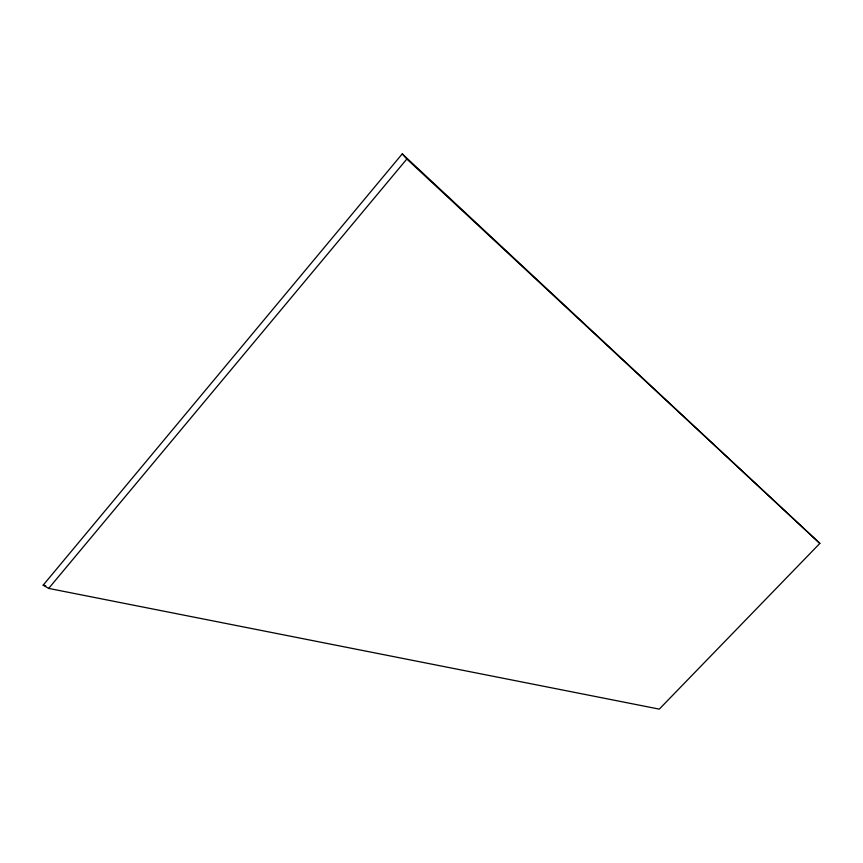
<?xml version="1.0" encoding="UTF-8"?>
<svg xmlns="http://www.w3.org/2000/svg" width="863" height="863" viewBox="0 0 863 863"><rect width="100%" height="100%" fill="white"/><g stroke="black" fill="none" stroke-linecap="round" stroke-linejoin="round"><path stroke-width="1.29" d="M43.15 585.179L402.255 153.873L819.85 543.41L659.289 709.127L48.684 588.415L43.15 585.179L45.793 585.707M48.684 588.415L406.84 159.029L402.255 153.873M406.84 159.029L819.85 543.41"/></g></svg>
